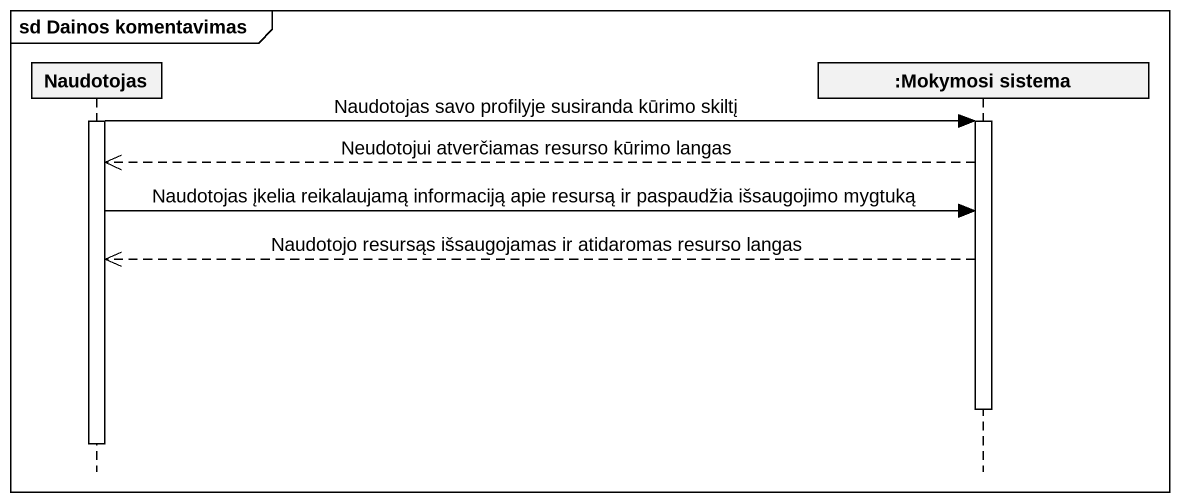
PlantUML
@startuml
mainframe sd Dainos komentavimas
hide footbox
participant Naudotojas
participant ":Mokymosi sistema" as Mokymosi_sistema

activate Naudotojas
Naudotojas -> Mokymosi_sistema : Naudotojas savo profilyje susiranda kūrimo skiltį
activate Mokymosi_sistema
Mokymosi_sistema -->> Naudotojas : Neudotojui atverčiamas resurso kūrimo langas
Naudotojas -> Mokymosi_sistema : Naudotojas įkelia reikalaujamą informaciją apie resursą ir paspaudžia išsaugojimo mygtuką
Mokymosi_sistema -->> Naudotojas : Naudotojo resursąs išsaugojamas ir atidaromas resurso langas
deactivate Mokymosi_sistema
deactivate Naudotojas
@enduml
